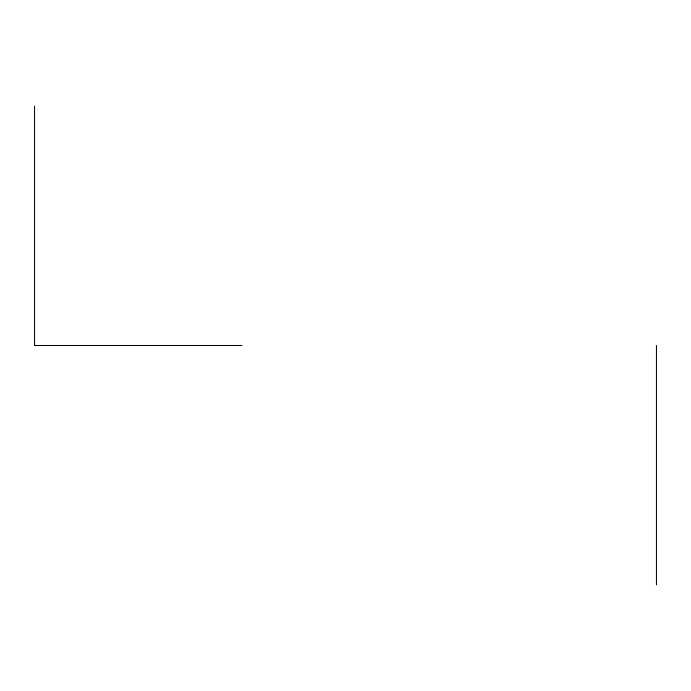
<?xml version="1.0" encoding="UTF-8"?>
<svg xmlns="http://www.w3.org/2000/svg" width="691" height="691" viewBox="0 0 691 691"><rect width="100%" height="100%" fill="white"/><g stroke="black" fill="none" stroke-linecap="round" stroke-linejoin="round"><path stroke-width="1.04" d="M241.85 345.5L34.55 345.5L34.55 106.129M656.45 345.5L656.45 584.871"/></g></svg>
